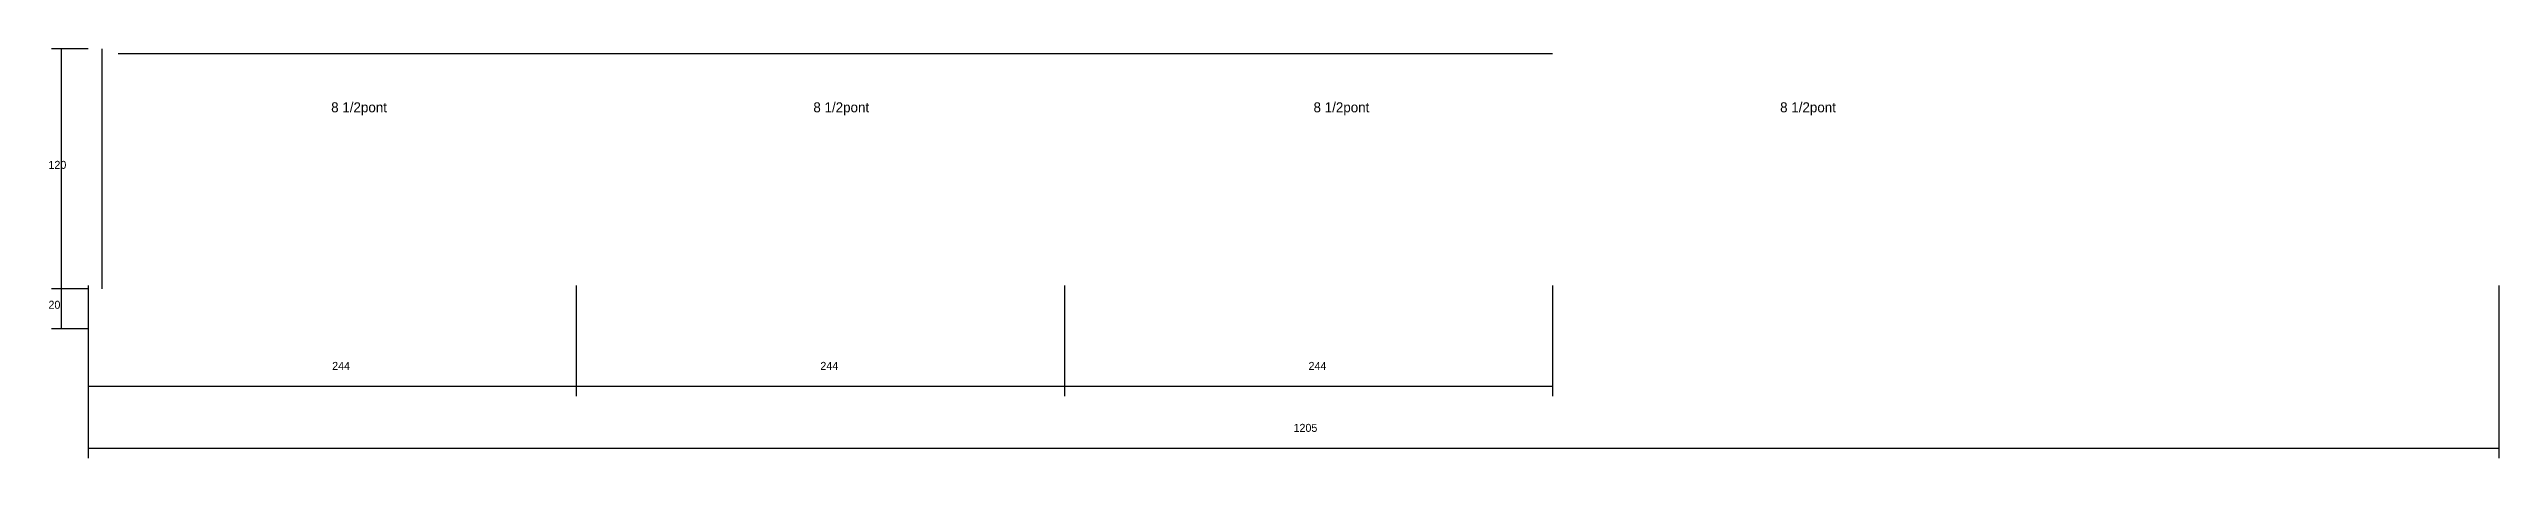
# Model space of a CAD drawing. Header units: metres. Extents: x -9409 to -5900, y 12644 to 13260.
# Drawn here: x -7125 to -5900, y 12967 to 13172 of the extents above; entities that cross this region are included whole.
import ezdxf

# ---------------------------------------------------------------- set-up
doc = ezdxf.new("R2010")
doc.units = ezdxf.units.M
for name, color, linetype in [('COTA', 4, 'Continuous'), ('NOMENCLATURA', 7, 'Continuous'), ('SARR_2.2x7', 40, 'Continuous')]:
    doc.layers.add(name, color=color, linetype=linetype)

msp = doc.modelspace()

# ---------------------------------------------------------------- linework, layer by layer
at = {"layer": 'COTA'}
for p, q in [((-7105, 13171.7), (-7123.3, 13171.7)), ((-7118.3, 13051.7), (-7118.3, 13171.7)), ((-7105, 13051.7), (-7123.3, 13051.7)), ((-7105, 13051.7), (-7123.3, 13051.7)), ((-7118.3, 13031.7), (-7118.3, 13051.7)), ((-7105, 13053.4), (-7105, 12998)), ((-7105, 13053.4), (-7105, 12967)), ((-6861, 13053.4), (-6861, 12998)), ((-6861, 13053.4), (-6861, 12998)), ((-6617, 13053.4), (-6617, 12998)), ((-6617, 13053.4), (-6617, 12998)), ((-6373, 13053.4), (-6373, 12998)), ((-5900, 13053.4), (-5900, 12967)), ((-7105, 13031.7), (-7123.3, 13031.7)), ((-7105, 13003), (-6861, 13003)), ((-6861, 13003), (-6617, 13003)), ((-6617, 13003), (-6373, 13003)), ((-7105, 12972), (-5900, 12972))]:
    msp.add_line(p, q, dxfattribs=at)
at = {"layer": 'SARR_2.2x7'}
for p, q in [((-7098, 13051.7), (-7098, 13171.7)), ((-7090, 13169.5), (-6861, 13169.5)), ((-6861, 13169.5), (-6617, 13169.5)), ((-6617, 13169.5), (-6373, 13169.5))]:
    msp.add_line(p, q, dxfattribs=at)

# ---------------------------------------------------------------- texts
at = {"layer": 'COTA'}
for s, p in [('120', (-7124.8, 13111.7)), ('20', (-7124.8, 13041.7)), ('244', (-6983, 13011.1)), ('244', (-6739, 13011.1)), ('244', (-6495, 13011.1)), ('1205', (-6502.5, 12980.1))]:
    msp.add_text(s, height=4, dxfattribs=at).set_placement(p)
at = {"layer": 'NOMENCLATURA'}
for p in [(-6983.5, 13140), (-6742.5, 13140), (-6492.5, 13140), (-6259.3, 13140)]:
    msp.add_text('8 1/2pont', height=5, dxfattribs=at).set_placement(p)

doc.saveas('drawing.dxf')
